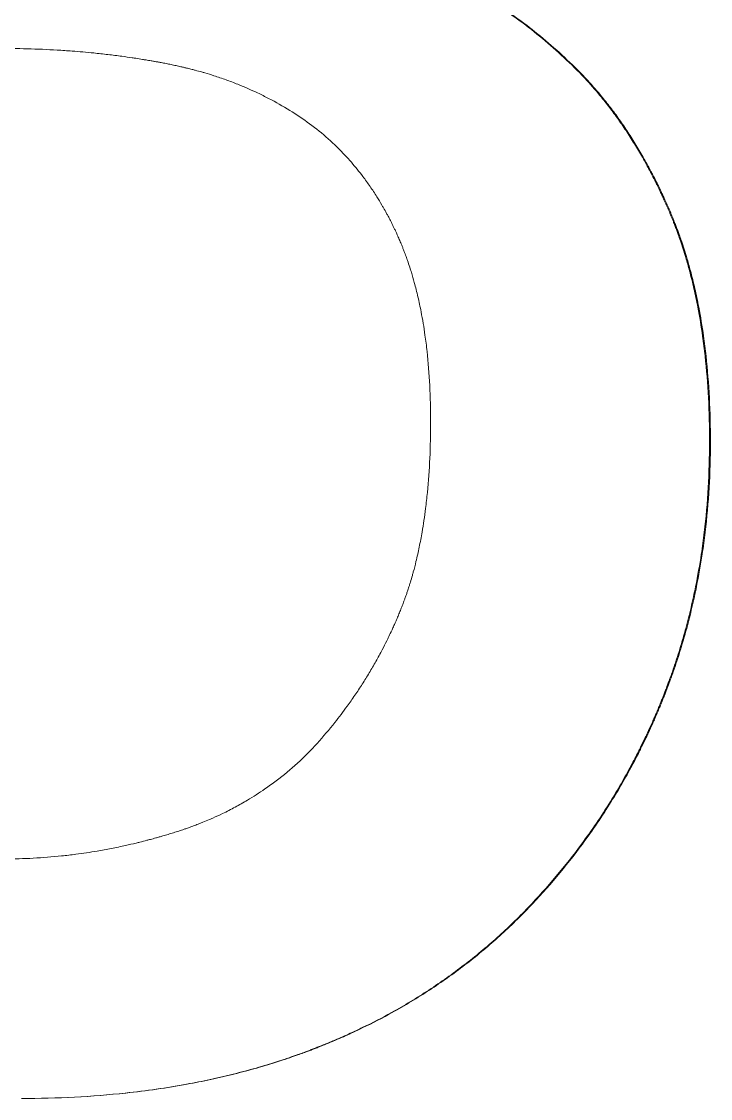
# Model space of a CAD drawing. Header units: millimetres. Extents: x 0 to 8410, y 0 to 5940.
# Drawn here: x 595.931 to 596.764, y 4859.147 to 4860.45 of the extents above; entities that cross this region are included whole.
import ezdxf

# ---------------------------------------------------------------- set-up
doc = ezdxf.new("R2010")
doc.units = ezdxf.units.MM
doc.header["$LTSCALE"] = 10
doc.layers.add('가시적인 것(ISO)', color=3, linetype='Continuous', lineweight=5, true_color=0x00ff00)

msp = doc.modelspace()

# ---------------------------------------------------------------- linework, layer by layer
at = {"layer": '가시적인 것(ISO)'}
msp.add_line((596.5902, 4860.4032), (596.5913, 4860.4032), dxfattribs=at)
for points, knots in [([(596.2556, 4860.5653), (596.2643, 4860.5635), (596.2732, 4860.5615), (596.2821, 4860.5593), (596.2889, 4860.5577), (596.2956, 4860.556), (596.3024, 4860.5541), (596.3047, 4860.5535), (596.307, 4860.5529), (596.3093, 4860.5522), (596.3139, 4860.551), (596.3185, 4860.5497), (596.3231, 4860.5483), (596.3254, 4860.5476), (596.3277, 4860.5469), (596.3301, 4860.5462), (596.3347, 4860.5448), (596.3394, 4860.5433), (596.3441, 4860.5418), (596.3464, 4860.541), (596.3488, 4860.5403), (596.3512, 4860.5395), (596.3559, 4860.5379), (596.3607, 4860.5363), (596.3654, 4860.5347), (596.3678, 4860.5339), (596.3702, 4860.533), (596.3726, 4860.5322), (596.3762, 4860.5309), (596.3798, 4860.5296), (596.3835, 4860.5283), (596.3847, 4860.5278), (596.3859, 4860.5274), (596.3871, 4860.5269), (596.3895, 4860.5261), (596.392, 4860.5251), (596.3944, 4860.5242), (596.3956, 4860.5238), (596.3969, 4860.5233), (596.3981, 4860.5228), (596.3999, 4860.5221), (596.4018, 4860.5214), (596.4036, 4860.5207), (596.4042, 4860.5205), (596.4048, 4860.5202), (596.4055, 4860.52), (596.4067, 4860.5195), (596.4079, 4860.5191), (596.4091, 4860.5186), (596.4098, 4860.5183), (596.4104, 4860.5181), (596.411, 4860.5178), (596.4119, 4860.5175), (596.4129, 4860.5171), (596.4138, 4860.5167), (596.4147, 4860.5164), (596.4156, 4860.516), (596.4166, 4860.5156), (596.4175, 4860.5153), (596.4184, 4860.5149), (596.4194, 4860.5145), (596.4203, 4860.5141), (596.4212, 4860.5138), (596.4222, 4860.5134), (596.4231, 4860.513), (596.424, 4860.5126), (596.425, 4860.5123), (596.4259, 4860.5119), (596.4268, 4860.5115), (596.4278, 4860.5111), (596.4287, 4860.5107), (596.4296, 4860.5103), (596.4305, 4860.5099), (596.4315, 4860.5095), (596.4324, 4860.5091), (596.4333, 4860.5087), (596.4346, 4860.5082), (596.4358, 4860.5077), (596.437, 4860.5071), (596.4377, 4860.5068), (596.4383, 4860.5066), (596.4389, 4860.5063), (596.4401, 4860.5058), (596.4413, 4860.5052), (596.4426, 4860.5046), (596.4432, 4860.5044), (596.4438, 4860.5041), (596.4444, 4860.5038), (596.4462, 4860.5029), (596.4481, 4860.5021), (596.4499, 4860.5012), (596.4511, 4860.5006), (596.4523, 4860.5001), (596.4536, 4860.4995), (596.456, 4860.4983), (596.4584, 4860.4971), (596.4608, 4860.4959), (596.462, 4860.4952), (596.4632, 4860.4946), (596.4644, 4860.494), (596.4681, 4860.4921), (596.4717, 4860.4902), (596.4752, 4860.4883), (596.4776, 4860.4869), (596.48, 4860.4856), (596.4824, 4860.4843), (596.4871, 4860.4816), (596.4918, 4860.4788), (596.4965, 4860.4759), (596.4988, 4860.4745), (596.5012, 4860.473), (596.5035, 4860.4715), (596.5105, 4860.4671), (596.5174, 4860.4625), (596.5242, 4860.4577), (596.5288, 4860.4545), (596.5333, 4860.4512), (596.5378, 4860.4478), (596.5468, 4860.441), (596.5556, 4860.434), (596.5644, 4860.4265), (596.5731, 4860.4191), (596.5817, 4860.4113), (596.5902, 4860.4032)], [0, 0, 0, 0, 0.166667, 0.166667, 0.166667, 0.291667, 0.291667, 0.291667, 0.333333, 0.333333, 0.333333, 0.416667, 0.416667, 0.416667, 0.458333, 0.458333, 0.458333, 0.541667, 0.541667, 0.541667, 0.583333, 0.583333, 0.583333, 0.666667, 0.666667, 0.666667, 0.708333, 0.708333, 0.708333, 0.770833, 0.770833, 0.770833, 0.791667, 0.791667, 0.791667, 0.833333, 0.833333, 0.833333, 0.854167, 0.854167, 0.854167, 0.885417, 0.885417, 0.885417, 0.895833, 0.895833, 0.895833, 0.916667, 0.916667, 0.916667, 0.927083, 0.927083, 0.927083, 0.942708, 0.942708, 0.942708, 0.958333, 0.958333, 0.958333, 0.973958, 0.973958, 0.973958, 0.989583, 0.989583, 0.989583, 1.005208, 1.005208, 1.005208, 1.020833, 1.020833, 1.020833, 1.036458, 1.036458, 1.036458, 1.052083, 1.052083, 1.052083, 1.072917, 1.072917, 1.072917, 1.083333, 1.083333, 1.083333, 1.104167, 1.104167, 1.104167, 1.114583, 1.114583, 1.114583, 1.145833, 1.145833, 1.145833, 1.166667, 1.166667, 1.166667, 1.208333, 1.208333, 1.208333, 1.229167, 1.229167, 1.229167, 1.291667, 1.291667, 1.291667, 1.333333, 1.333333, 1.333333, 1.416667, 1.416667, 1.416667, 1.458333, 1.458333, 1.458333, 1.583333, 1.583333, 1.583333, 1.666667, 1.666667, 1.666667, 1.833333, 1.833333, 1.833333, 2, 2, 2, 2]), ([(596.2564, 4860.5653), (596.2652, 4860.5635), (596.274, 4860.5615), (596.283, 4860.5593), (596.2897, 4860.5577), (596.2965, 4860.556), (596.3033, 4860.5541), (596.3056, 4860.5535), (596.3078, 4860.5529), (596.3101, 4860.5522), (596.3147, 4860.551), (596.3193, 4860.5497), (596.3239, 4860.5483), (596.3263, 4860.5476), (596.3286, 4860.5469), (596.3309, 4860.5462), (596.3356, 4860.5448), (596.3403, 4860.5433), (596.345, 4860.5418), (596.3473, 4860.541), (596.3497, 4860.5403), (596.352, 4860.5395), (596.3568, 4860.5379), (596.3615, 4860.5363), (596.3663, 4860.5347), (596.3687, 4860.5339), (596.3711, 4860.533), (596.3735, 4860.5322), (596.3771, 4860.5309), (596.3807, 4860.5296), (596.3844, 4860.5283), (596.3856, 4860.5278), (596.3868, 4860.5274), (596.388, 4860.5269), (596.3904, 4860.5261), (596.3929, 4860.5251), (596.3953, 4860.5242), (596.3965, 4860.5238), (596.3978, 4860.5233), (596.399, 4860.5228), (596.4008, 4860.5221), (596.4027, 4860.5214), (596.4045, 4860.5207), (596.4051, 4860.5205), (596.4057, 4860.5202), (596.4064, 4860.52), (596.4076, 4860.5195), (596.4088, 4860.5191), (596.4101, 4860.5186), (596.4107, 4860.5183), (596.4113, 4860.5181), (596.4119, 4860.5178), (596.4128, 4860.5175), (596.4138, 4860.5171), (596.4147, 4860.5167), (596.4156, 4860.5164), (596.4165, 4860.516), (596.4175, 4860.5156), (596.4184, 4860.5153), (596.4193, 4860.5149), (596.4203, 4860.5145), (596.4212, 4860.5141), (596.4221, 4860.5138), (596.4231, 4860.5134), (596.424, 4860.513), (596.4249, 4860.5126), (596.4259, 4860.5123), (596.4268, 4860.5119), (596.4277, 4860.5115), (596.4287, 4860.5111), (596.4296, 4860.5107), (596.4305, 4860.5103), (596.4315, 4860.5099), (596.4324, 4860.5095), (596.4333, 4860.5091), (596.4343, 4860.5087), (596.4355, 4860.5082), (596.4367, 4860.5077), (596.438, 4860.5071), (596.4386, 4860.5068), (596.4392, 4860.5066), (596.4398, 4860.5063), (596.441, 4860.5058), (596.4423, 4860.5052), (596.4435, 4860.5046), (596.4441, 4860.5044), (596.4447, 4860.5041), (596.4453, 4860.5038), (596.4472, 4860.5029), (596.449, 4860.5021), (596.4508, 4860.5012), (596.4521, 4860.5006), (596.4533, 4860.5001), (596.4545, 4860.4995), (596.4569, 4860.4983), (596.4594, 4860.4971), (596.4618, 4860.4959), (596.463, 4860.4952), (596.4642, 4860.4946), (596.4654, 4860.494), (596.469, 4860.4921), (596.4726, 4860.4902), (596.4762, 4860.4883), (596.4786, 4860.4869), (596.481, 4860.4856), (596.4833, 4860.4843), (596.4881, 4860.4816), (596.4928, 4860.4788), (596.4975, 4860.4759), (596.4998, 4860.4745), (596.5021, 4860.473), (596.5045, 4860.4715), (596.5114, 4860.4671), (596.5183, 4860.4625), (596.5252, 4860.4577), (596.5297, 4860.4545), (596.5343, 4860.4512), (596.5388, 4860.4478), (596.5478, 4860.441), (596.5566, 4860.434), (596.5654, 4860.4265), (596.5741, 4860.4191), (596.5828, 4860.4113), (596.5913, 4860.4032)], [0, 0, 0, 0, 0.166667, 0.166667, 0.166667, 0.291667, 0.291667, 0.291667, 0.333333, 0.333333, 0.333333, 0.416667, 0.416667, 0.416667, 0.458333, 0.458333, 0.458333, 0.541667, 0.541667, 0.541667, 0.583333, 0.583333, 0.583333, 0.666667, 0.666667, 0.666667, 0.708333, 0.708333, 0.708333, 0.770833, 0.770833, 0.770833, 0.791667, 0.791667, 0.791667, 0.833333, 0.833333, 0.833333, 0.854167, 0.854167, 0.854167, 0.885417, 0.885417, 0.885417, 0.895833, 0.895833, 0.895833, 0.916667, 0.916667, 0.916667, 0.927083, 0.927083, 0.927083, 0.942708, 0.942708, 0.942708, 0.958333, 0.958333, 0.958333, 0.973958, 0.973958, 0.973958, 0.989583, 0.989583, 0.989583, 1.005208, 1.005208, 1.005208, 1.020833, 1.020833, 1.020833, 1.036458, 1.036458, 1.036458, 1.052083, 1.052083, 1.052083, 1.072917, 1.072917, 1.072917, 1.083333, 1.083333, 1.083333, 1.104167, 1.104167, 1.104167, 1.114583, 1.114583, 1.114583, 1.145833, 1.145833, 1.145833, 1.166667, 1.166667, 1.166667, 1.208333, 1.208333, 1.208333, 1.229167, 1.229167, 1.229167, 1.291667, 1.291667, 1.291667, 1.333333, 1.333333, 1.333333, 1.416667, 1.416667, 1.416667, 1.458333, 1.458333, 1.458333, 1.583333, 1.583333, 1.583333, 1.666667, 1.666667, 1.666667, 1.833333, 1.833333, 1.833333, 2, 2, 2, 2]), ([(596.2766, 4860.3283), (596.2687, 4860.3339), (596.2607, 4860.3392), (596.2523, 4860.3443), (596.244, 4860.3493), (596.2355, 4860.3541), (596.2267, 4860.3585), (596.2223, 4860.3608), (596.2178, 4860.3629), (596.2133, 4860.365), (596.2065, 4860.3682), (596.1996, 4860.3711), (596.1926, 4860.3739), (596.1903, 4860.3749), (596.1879, 4860.3758), (596.1855, 4860.3767), (596.1808, 4860.3785), (596.176, 4860.3802), (596.1711, 4860.3818), (596.1687, 4860.3827), (596.1662, 4860.3835), (596.1638, 4860.3843), (596.1601, 4860.3855), (596.1564, 4860.3866), (596.1526, 4860.3877), (596.1514, 4860.3881), (596.1501, 4860.3884), (596.1488, 4860.3888), (596.1463, 4860.3895), (596.1438, 4860.3902), (596.1412, 4860.3909), (596.14, 4860.3912), (596.1387, 4860.3916), (596.1374, 4860.3919), (596.1355, 4860.3924), (596.1335, 4860.3929), (596.1316, 4860.3933), (596.131, 4860.3935), (596.1303, 4860.3937), (596.1297, 4860.3938), (596.1284, 4860.3941), (596.1271, 4860.3944), (596.1258, 4860.3947), (596.1251, 4860.3949), (596.1245, 4860.395), (596.1238, 4860.3952), (596.1228, 4860.3954), (596.1218, 4860.3956), (596.1209, 4860.3959), (596.1199, 4860.3961), (596.1189, 4860.3963), (596.1179, 4860.3965), (596.1169, 4860.3967), (596.1159, 4860.3969), (596.1149, 4860.3971), (596.1139, 4860.3974), (596.1129, 4860.3976), (596.1119, 4860.3978), (596.1109, 4860.398), (596.1099, 4860.3982), (596.1089, 4860.3984), (596.1079, 4860.3986), (596.1069, 4860.3988), (596.1059, 4860.399), (596.1049, 4860.3992), (596.1039, 4860.3994), (596.1029, 4860.3995), (596.1019, 4860.3997), (596.1009, 4860.3999), (596.0999, 4860.4001), (596.0985, 4860.4004), (596.0972, 4860.4006), (596.0958, 4860.4009), (596.0952, 4860.401), (596.0945, 4860.4011), (596.0938, 4860.4012), (596.0925, 4860.4015), (596.0911, 4860.4017), (596.0898, 4860.402), (596.0891, 4860.4021), (596.0884, 4860.4022), (596.0877, 4860.4023), (596.0857, 4860.4027), (596.0836, 4860.403), (596.0816, 4860.4034), (596.0802, 4860.4036), (596.0788, 4860.4038), (596.0775, 4860.404), (596.0747, 4860.4045), (596.072, 4860.4049), (596.0692, 4860.4054), (596.0678, 4860.4056), (596.0664, 4860.4058), (596.065, 4860.406), (596.0609, 4860.4066), (596.0567, 4860.4072), (596.0525, 4860.4078), (596.0497, 4860.4081), (596.0469, 4860.4085), (596.044, 4860.4089), (596.0384, 4860.4096), (596.0327, 4860.4102), (596.0269, 4860.4109), (596.0241, 4860.4112), (596.0212, 4860.4115), (596.0183, 4860.4118), (596.0097, 4860.4126), (596.0009, 4860.4134), (595.9921, 4860.4141), (595.9862, 4860.4145), (595.9802, 4860.4149), (595.9743, 4860.4153), (595.9623, 4860.416), (595.9502, 4860.4165), (595.938, 4860.4169), (595.9257, 4860.4172), (595.9133, 4860.4174), (595.9007, 4860.4174)], [0, 0, 0, 0, 0.166667, 0.166667, 0.166667, 0.333333, 0.333333, 0.333333, 0.416667, 0.416667, 0.416667, 0.541667, 0.541667, 0.541667, 0.583333, 0.583333, 0.583333, 0.666667, 0.666667, 0.666667, 0.708333, 0.708333, 0.708333, 0.770833, 0.770833, 0.770833, 0.791667, 0.791667, 0.791667, 0.833333, 0.833333, 0.833333, 0.854167, 0.854167, 0.854167, 0.885417, 0.885417, 0.885417, 0.895833, 0.895833, 0.895833, 0.916667, 0.916667, 0.916667, 0.927083, 0.927083, 0.927083, 0.942708, 0.942708, 0.942708, 0.958333, 0.958333, 0.958333, 0.973958, 0.973958, 0.973958, 0.989583, 0.989583, 0.989583, 1.005208, 1.005208, 1.005208, 1.020833, 1.020833, 1.020833, 1.036458, 1.036458, 1.036458, 1.052083, 1.052083, 1.052083, 1.072917, 1.072917, 1.072917, 1.083333, 1.083333, 1.083333, 1.104167, 1.104167, 1.104167, 1.114583, 1.114583, 1.114583, 1.145833, 1.145833, 1.145833, 1.166667, 1.166667, 1.166667, 1.208333, 1.208333, 1.208333, 1.229167, 1.229167, 1.229167, 1.291667, 1.291667, 1.291667, 1.333333, 1.333333, 1.333333, 1.416667, 1.416667, 1.416667, 1.458333, 1.458333, 1.458333, 1.583333, 1.583333, 1.583333, 1.666667, 1.666667, 1.666667, 1.833333, 1.833333, 1.833333, 2, 2, 2, 2]), ([(596.5902, 4860.4032), (596.5988, 4860.3954), (596.607, 4860.3871), (596.615, 4860.3784), (596.621, 4860.3719), (596.6268, 4860.3652), (596.6325, 4860.3582), (596.6344, 4860.3559), (596.6363, 4860.3536), (596.6381, 4860.3512), (596.6419, 4860.3465), (596.6455, 4860.3417), (596.6491, 4860.3368), (596.6509, 4860.3343), (596.6527, 4860.3318), (596.6545, 4860.3293), (596.658, 4860.3243), (596.6615, 4860.3192), (596.6649, 4860.3139), (596.6666, 4860.3113), (596.6682, 4860.3087), (596.6699, 4860.306), (596.6732, 4860.3007), (596.6765, 4860.2953), (596.6797, 4860.2898), (596.6813, 4860.287), (596.6829, 4860.2842), (596.6845, 4860.2814), (596.6868, 4860.2772), (596.6891, 4860.273), (596.6914, 4860.2686), (596.6922, 4860.2672), (596.6929, 4860.2657), (596.6937, 4860.2643), (596.6952, 4860.2614), (596.6967, 4860.2585), (596.6982, 4860.2555), (596.6989, 4860.254), (596.6996, 4860.2525), (596.7004, 4860.2511), (596.7015, 4860.2488), (596.7025, 4860.2466), (596.7036, 4860.2443), (596.704, 4860.2436), (596.7043, 4860.2428), (596.7047, 4860.242), (596.7054, 4860.2405), (596.7061, 4860.239), (596.7068, 4860.2375), (596.7071, 4860.2367), (596.7075, 4860.236), (596.7078, 4860.2352), (596.7084, 4860.234), (596.7089, 4860.2329), (596.7094, 4860.2317), (596.7099, 4860.2306), (596.7105, 4860.2294), (596.711, 4860.2283), (596.7115, 4860.2271), (596.712, 4860.2259), (596.7125, 4860.2248), (596.713, 4860.2236), (596.7135, 4860.2224), (596.714, 4860.2212), (596.7145, 4860.2201), (596.715, 4860.2189), (596.7155, 4860.2177), (596.716, 4860.2165), (596.7165, 4860.2153), (596.717, 4860.2141), (596.7175, 4860.2129), (596.718, 4860.2117), (596.7185, 4860.2105), (596.719, 4860.2093), (596.7195, 4860.2081), (596.7199, 4860.2069), (596.7206, 4860.2053), (596.7212, 4860.2037), (596.7218, 4860.2021), (596.7221, 4860.2012), (596.7224, 4860.2004), (596.7228, 4860.1996), (596.7234, 4860.198), (596.724, 4860.1963), (596.7246, 4860.1947), (596.7249, 4860.1939), (596.7252, 4860.193), (596.7255, 4860.1922), (596.7264, 4860.1897), (596.7272, 4860.1872), (596.7281, 4860.1847), (596.7287, 4860.183), (596.7292, 4860.1813), (596.7298, 4860.1796), (596.7309, 4860.1763), (596.732, 4860.1728), (596.7331, 4860.1694), (596.7336, 4860.1677), (596.7341, 4860.1659), (596.7346, 4860.1642), (596.7362, 4860.159), (596.7377, 4860.1537), (596.7391, 4860.1484), (596.74, 4860.1448), (596.741, 4860.1412), (596.7419, 4860.1376), (596.7437, 4860.1304), (596.7453, 4860.123), (596.7469, 4860.1155), (596.7477, 4860.1118), (596.7484, 4860.108), (596.7492, 4860.1042), (596.7513, 4860.0928), (596.7533, 4860.0812), (596.7549, 4860.0693), (596.7561, 4860.0613), (596.7571, 4860.0533), (596.758, 4860.0451), (596.7597, 4860.0287), (596.7611, 4860.0119), (596.762, 4859.9946), (596.7629, 4859.9773), (596.7633, 4859.9596), (596.7633, 4859.9413)], [0, 0, 0, 0, 0.166667, 0.166667, 0.166667, 0.291667, 0.291667, 0.291667, 0.333333, 0.333333, 0.333333, 0.416667, 0.416667, 0.416667, 0.458333, 0.458333, 0.458333, 0.541667, 0.541667, 0.541667, 0.583333, 0.583333, 0.583333, 0.666667, 0.666667, 0.666667, 0.708333, 0.708333, 0.708333, 0.770833, 0.770833, 0.770833, 0.791667, 0.791667, 0.791667, 0.833333, 0.833333, 0.833333, 0.854167, 0.854167, 0.854167, 0.885417, 0.885417, 0.885417, 0.895833, 0.895833, 0.895833, 0.916667, 0.916667, 0.916667, 0.927083, 0.927083, 0.927083, 0.942708, 0.942708, 0.942708, 0.958333, 0.958333, 0.958333, 0.973958, 0.973958, 0.973958, 0.989583, 0.989583, 0.989583, 1.005208, 1.005208, 1.005208, 1.020833, 1.020833, 1.020833, 1.036458, 1.036458, 1.036458, 1.052083, 1.052083, 1.052083, 1.072917, 1.072917, 1.072917, 1.083333, 1.083333, 1.083333, 1.104167, 1.104167, 1.104167, 1.114583, 1.114583, 1.114583, 1.145833, 1.145833, 1.145833, 1.166667, 1.166667, 1.166667, 1.208333, 1.208333, 1.208333, 1.229167, 1.229167, 1.229167, 1.291667, 1.291667, 1.291667, 1.333333, 1.333333, 1.333333, 1.416667, 1.416667, 1.416667, 1.458333, 1.458333, 1.458333, 1.583333, 1.583333, 1.583333, 1.666667, 1.666667, 1.666667, 1.833333, 1.833333, 1.833333, 2, 2, 2, 2]), ([(596.5913, 4860.4032), (596.5998, 4860.3954), (596.608, 4860.3871), (596.616, 4860.3784), (596.622, 4860.3719), (596.6279, 4860.3652), (596.6335, 4860.3582), (596.6354, 4860.3559), (596.6373, 4860.3536), (596.6392, 4860.3512), (596.6429, 4860.3465), (596.6466, 4860.3417), (596.6502, 4860.3368), (596.652, 4860.3343), (596.6538, 4860.3318), (596.6555, 4860.3293), (596.6591, 4860.3243), (596.6625, 4860.3192), (596.6659, 4860.3139), (596.6676, 4860.3113), (596.6693, 4860.3087), (596.671, 4860.306), (596.6743, 4860.3007), (596.6776, 4860.2953), (596.6808, 4860.2898), (596.6824, 4860.287), (596.684, 4860.2842), (596.6856, 4860.2814), (596.6879, 4860.2772), (596.6902, 4860.273), (596.6925, 4860.2686), (596.6933, 4860.2672), (596.6941, 4860.2657), (596.6948, 4860.2643), (596.6963, 4860.2614), (596.6978, 4860.2585), (596.6993, 4860.2555), (596.7, 4860.254), (596.7007, 4860.2525), (596.7015, 4860.2511), (596.7026, 4860.2488), (596.7036, 4860.2466), (596.7047, 4860.2443), (596.7051, 4860.2436), (596.7054, 4860.2428), (596.7058, 4860.242), (596.7065, 4860.2405), (596.7072, 4860.239), (596.7079, 4860.2375), (596.7083, 4860.2367), (596.7086, 4860.236), (596.709, 4860.2352), (596.7095, 4860.234), (596.71, 4860.2329), (596.7105, 4860.2317), (596.7111, 4860.2306), (596.7116, 4860.2294), (596.7121, 4860.2283), (596.7126, 4860.2271), (596.7131, 4860.2259), (596.7136, 4860.2248), (596.7141, 4860.2236), (596.7146, 4860.2224), (596.7152, 4860.2212), (596.7157, 4860.2201), (596.7162, 4860.2189), (596.7167, 4860.2177), (596.7172, 4860.2165), (596.7177, 4860.2153), (596.7182, 4860.2141), (596.7186, 4860.2129), (596.7191, 4860.2117), (596.7196, 4860.2105), (596.7201, 4860.2093), (596.7206, 4860.2081), (596.7211, 4860.2069), (596.7217, 4860.2053), (596.7223, 4860.2037), (596.7229, 4860.2021), (596.7233, 4860.2012), (596.7236, 4860.2004), (596.7239, 4860.1996), (596.7245, 4860.198), (596.7251, 4860.1963), (596.7257, 4860.1947), (596.726, 4860.1939), (596.7263, 4860.193), (596.7266, 4860.1922), (596.7275, 4860.1897), (596.7284, 4860.1872), (596.7292, 4860.1847), (596.7298, 4860.183), (596.7304, 4860.1813), (596.7309, 4860.1796), (596.732, 4860.1763), (596.7331, 4860.1728), (596.7342, 4860.1694), (596.7347, 4860.1677), (596.7352, 4860.1659), (596.7358, 4860.1642), (596.7373, 4860.159), (596.7388, 4860.1537), (596.7402, 4860.1484), (596.7412, 4860.1448), (596.7421, 4860.1412), (596.743, 4860.1376), (596.7448, 4860.1304), (596.7465, 4860.123), (596.748, 4860.1155), (596.7488, 4860.1118), (596.7496, 4860.108), (596.7503, 4860.1042), (596.7525, 4860.0928), (596.7544, 4860.0812), (596.7561, 4860.0693), (596.7572, 4860.0613), (596.7582, 4860.0533), (596.7591, 4860.0451), (596.7609, 4860.0287), (596.7622, 4860.0119), (596.7631, 4859.9946), (596.764, 4859.9773), (596.7645, 4859.9596), (596.7645, 4859.9413)], [0, 0, 0, 0, 0.166667, 0.166667, 0.166667, 0.291667, 0.291667, 0.291667, 0.333333, 0.333333, 0.333333, 0.416667, 0.416667, 0.416667, 0.458333, 0.458333, 0.458333, 0.541667, 0.541667, 0.541667, 0.583333, 0.583333, 0.583333, 0.666667, 0.666667, 0.666667, 0.708333, 0.708333, 0.708333, 0.770833, 0.770833, 0.770833, 0.791667, 0.791667, 0.791667, 0.833333, 0.833333, 0.833333, 0.854167, 0.854167, 0.854167, 0.885417, 0.885417, 0.885417, 0.895833, 0.895833, 0.895833, 0.916667, 0.916667, 0.916667, 0.927083, 0.927083, 0.927083, 0.942708, 0.942708, 0.942708, 0.958333, 0.958333, 0.958333, 0.973958, 0.973958, 0.973958, 0.989583, 0.989583, 0.989583, 1.005208, 1.005208, 1.005208, 1.020833, 1.020833, 1.020833, 1.036458, 1.036458, 1.036458, 1.052083, 1.052083, 1.052083, 1.072917, 1.072917, 1.072917, 1.083333, 1.083333, 1.083333, 1.104167, 1.104167, 1.104167, 1.114583, 1.114583, 1.114583, 1.145833, 1.145833, 1.145833, 1.166667, 1.166667, 1.166667, 1.208333, 1.208333, 1.208333, 1.229167, 1.229167, 1.229167, 1.291667, 1.291667, 1.291667, 1.333333, 1.333333, 1.333333, 1.416667, 1.416667, 1.416667, 1.458333, 1.458333, 1.458333, 1.583333, 1.583333, 1.583333, 1.666667, 1.666667, 1.666667, 1.833333, 1.833333, 1.833333, 2, 2, 2, 2]), ([(596.4259, 4859.9656), (596.4259, 4859.9807), (596.4256, 4859.9954), (596.4249, 4860.0096), (596.4241, 4860.0238), (596.423, 4860.0375), (596.4216, 4860.0508), (596.4209, 4860.0575), (596.42, 4860.064), (596.4191, 4860.0705), (596.4178, 4860.0801), (596.4162, 4860.0895), (596.4144, 4860.0987), (596.4138, 4860.1018), (596.4132, 4860.1048), (596.4126, 4860.1078), (596.4113, 4860.1138), (596.4099, 4860.1197), (596.4085, 4860.1255), (596.4077, 4860.1283), (596.407, 4860.1312), (596.4062, 4860.134), (596.405, 4860.1383), (596.4038, 4860.1425), (596.4026, 4860.1466), (596.4022, 4860.148), (596.4017, 4860.1493), (596.4013, 4860.1507), (596.4004, 4860.1534), (596.3995, 4860.1561), (596.3986, 4860.1588), (596.3982, 4860.1601), (596.3977, 4860.1615), (596.3972, 4860.1628), (596.3965, 4860.1648), (596.3958, 4860.1667), (596.3951, 4860.1687), (596.3949, 4860.1693), (596.3946, 4860.17), (596.3944, 4860.1706), (596.3939, 4860.1719), (596.3934, 4860.1732), (596.3929, 4860.1745), (596.3926, 4860.1751), (596.3924, 4860.1758), (596.3921, 4860.1764), (596.3916, 4860.1777), (596.3911, 4860.1789), (596.3906, 4860.1802), (596.3903, 4860.1808), (596.3901, 4860.1814), (596.3898, 4860.1821), (596.3894, 4860.183), (596.389, 4860.1839), (596.3886, 4860.1849), (596.3882, 4860.1858), (596.3878, 4860.1867), (596.3874, 4860.1877), (596.387, 4860.1886), (596.3866, 4860.1895), (596.3862, 4860.1904), (596.3858, 4860.1913), (596.3854, 4860.1922), (596.385, 4860.1932), (596.3844, 4860.1944), (596.3838, 4860.1956), (596.3833, 4860.1968), (596.383, 4860.1974), (596.3827, 4860.198), (596.3824, 4860.1986), (596.3819, 4860.1998), (596.3813, 4860.201), (596.3807, 4860.2021), (596.3804, 4860.2027), (596.3801, 4860.2033), (596.3798, 4860.2039), (596.3792, 4860.2051), (596.3787, 4860.2063), (596.3781, 4860.2074), (596.3778, 4860.208), (596.3775, 4860.2086), (596.3772, 4860.2092), (596.3763, 4860.2109), (596.3754, 4860.2127), (596.3745, 4860.2144), (596.3739, 4860.2156), (596.3732, 4860.2167), (596.3726, 4860.2178), (596.3714, 4860.2201), (596.3701, 4860.2224), (596.3689, 4860.2246), (596.3682, 4860.2257), (596.3676, 4860.2268), (596.3669, 4860.2279), (596.365, 4860.2312), (596.363, 4860.2345), (596.361, 4860.2377), (596.3596, 4860.2399), (596.3583, 4860.242), (596.3569, 4860.2441), (596.3541, 4860.2483), (596.3513, 4860.2524), (596.3484, 4860.2564), (596.3469, 4860.2584), (596.3455, 4860.2604), (596.344, 4860.2624), (596.3395, 4860.2683), (596.3348, 4860.274), (596.33, 4860.2796), (596.3268, 4860.2832), (596.3236, 4860.2868), (596.3202, 4860.2903), (596.3135, 4860.2974), (596.3066, 4860.304), (596.2993, 4860.3103), (596.292, 4860.3167), (596.2844, 4860.3226), (596.2766, 4860.3283)], [0, 0, 0, 0, 0.166667, 0.166667, 0.166667, 0.333333, 0.333333, 0.333333, 0.416667, 0.416667, 0.416667, 0.541667, 0.541667, 0.541667, 0.583333, 0.583333, 0.583333, 0.666667, 0.666667, 0.666667, 0.708333, 0.708333, 0.708333, 0.770833, 0.770833, 0.770833, 0.791667, 0.791667, 0.791667, 0.833333, 0.833333, 0.833333, 0.854167, 0.854167, 0.854167, 0.885417, 0.885417, 0.885417, 0.895833, 0.895833, 0.895833, 0.916667, 0.916667, 0.916667, 0.927083, 0.927083, 0.927083, 0.947917, 0.947917, 0.947917, 0.958333, 0.958333, 0.958333, 0.973958, 0.973958, 0.973958, 0.989583, 0.989583, 0.989583, 1.005208, 1.005208, 1.005208, 1.020833, 1.020833, 1.020833, 1.041667, 1.041667, 1.041667, 1.052083, 1.052083, 1.052083, 1.072917, 1.072917, 1.072917, 1.083333, 1.083333, 1.083333, 1.104167, 1.104167, 1.104167, 1.114583, 1.114583, 1.114583, 1.145833, 1.145833, 1.145833, 1.166667, 1.166667, 1.166667, 1.208333, 1.208333, 1.208333, 1.229167, 1.229167, 1.229167, 1.291667, 1.291667, 1.291667, 1.333333, 1.333333, 1.333333, 1.416667, 1.416667, 1.416667, 1.458333, 1.458333, 1.458333, 1.583333, 1.583333, 1.583333, 1.666667, 1.666667, 1.666667, 1.833333, 1.833333, 1.833333, 2, 2, 2, 2]), ([(596.2887, 4859.5767), (596.2961, 4859.585), (596.3032, 4859.5934), (596.31, 4859.602), (596.3152, 4859.6085), (596.3201, 4859.615), (596.3249, 4859.6216), (596.3265, 4859.6238), (596.3281, 4859.626), (596.3296, 4859.6282), (596.3328, 4859.6326), (596.3358, 4859.6371), (596.3388, 4859.6416), (596.3403, 4859.6438), (596.3418, 4859.6461), (596.3432, 4859.6483), (596.3461, 4859.6529), (596.3489, 4859.6574), (596.3517, 4859.662), (596.3531, 4859.6643), (596.3544, 4859.6666), (596.3558, 4859.6689), (596.3585, 4859.6736), (596.3611, 4859.6782), (596.3636, 4859.6829), (596.3649, 4859.6852), (596.3661, 4859.6876), (596.3674, 4859.69), (596.3692, 4859.6935), (596.371, 4859.6971), (596.3728, 4859.7006), (596.3734, 4859.7018), (596.374, 4859.703), (596.3746, 4859.7042), (596.3757, 4859.7066), (596.3769, 4859.709), (596.378, 4859.7114), (596.3786, 4859.7126), (596.3791, 4859.7138), (596.3797, 4859.7151), (596.3805, 4859.7169), (596.3813, 4859.7187), (596.3821, 4859.7205), (596.3824, 4859.7211), (596.3827, 4859.7217), (596.3829, 4859.7223), (596.3835, 4859.7236), (596.384, 4859.7248), (596.3845, 4859.726), (596.3848, 4859.7266), (596.3851, 4859.7272), (596.3853, 4859.7278), (596.3857, 4859.7287), (596.3861, 4859.7297), (596.3865, 4859.7306), (596.3869, 4859.7315), (596.3873, 4859.7324), (596.3876, 4859.7333), (596.388, 4859.7343), (596.3884, 4859.7352), (596.3888, 4859.7361), (596.3892, 4859.737), (596.3895, 4859.738), (596.3899, 4859.7389), (596.3903, 4859.7398), (596.3906, 4859.7408), (596.391, 4859.7417), (596.3914, 4859.7426), (596.3917, 4859.7435), (596.3921, 4859.7445), (596.3925, 4859.7454), (596.3928, 4859.7464), (596.3932, 4859.7473), (596.3935, 4859.7483), (596.3939, 4859.7492), (596.3942, 4859.7502), (596.3947, 4859.7514), (596.3951, 4859.7527), (596.3956, 4859.754), (596.3958, 4859.7546), (596.3961, 4859.7553), (596.3963, 4859.7559), (596.3967, 4859.7572), (596.3972, 4859.7585), (596.3976, 4859.7598), (596.3978, 4859.7605), (596.3981, 4859.7611), (596.3983, 4859.7618), (596.3989, 4859.7638), (596.3996, 4859.7657), (596.4002, 4859.7677), (596.4006, 4859.7691), (596.401, 4859.7704), (596.4014, 4859.7718), (596.4022, 4859.7745), (596.403, 4859.7772), (596.4038, 4859.7799), (596.4042, 4859.7813), (596.4046, 4859.7827), (596.405, 4859.7841), (596.4061, 4859.7882), (596.4072, 4859.7924), (596.4082, 4859.7967), (596.4089, 4859.7996), (596.4096, 4859.8024), (596.4103, 4859.8054), (596.4116, 4859.8112), (596.4128, 4859.8171), (596.4139, 4859.8231), (596.4145, 4859.8261), (596.4151, 4859.8292), (596.4156, 4859.8323), (596.4172, 4859.8415), (596.4186, 4859.8509), (596.4198, 4859.8606), (596.4206, 4859.8671), (596.4214, 4859.8736), (596.422, 4859.8803), (596.4233, 4859.8937), (596.4243, 4859.9075), (596.425, 4859.9217), (596.4256, 4859.9359), (596.4259, 4859.9505), (596.4259, 4859.9656)], [0, 0, 0, 0, 0.166667, 0.166667, 0.166667, 0.291667, 0.291667, 0.291667, 0.333333, 0.333333, 0.333333, 0.416667, 0.416667, 0.416667, 0.458333, 0.458333, 0.458333, 0.541667, 0.541667, 0.541667, 0.583333, 0.583333, 0.583333, 0.666667, 0.666667, 0.666667, 0.708333, 0.708333, 0.708333, 0.770833, 0.770833, 0.770833, 0.791667, 0.791667, 0.791667, 0.833333, 0.833333, 0.833333, 0.854167, 0.854167, 0.854167, 0.885417, 0.885417, 0.885417, 0.895833, 0.895833, 0.895833, 0.916667, 0.916667, 0.916667, 0.927083, 0.927083, 0.927083, 0.942708, 0.942708, 0.942708, 0.958333, 0.958333, 0.958333, 0.973958, 0.973958, 0.973958, 0.989583, 0.989583, 0.989583, 1.005208, 1.005208, 1.005208, 1.020833, 1.020833, 1.020833, 1.036458, 1.036458, 1.036458, 1.052083, 1.052083, 1.052083, 1.072917, 1.072917, 1.072917, 1.083333, 1.083333, 1.083333, 1.104167, 1.104167, 1.104167, 1.114583, 1.114583, 1.114583, 1.145833, 1.145833, 1.145833, 1.166667, 1.166667, 1.166667, 1.208333, 1.208333, 1.208333, 1.229167, 1.229167, 1.229167, 1.291667, 1.291667, 1.291667, 1.333333, 1.333333, 1.333333, 1.416667, 1.416667, 1.416667, 1.458333, 1.458333, 1.458333, 1.583333, 1.583333, 1.583333, 1.666667, 1.666667, 1.666667, 1.833333, 1.833333, 1.833333, 2, 2, 2, 2]), ([(596.7633, 4859.9413), (596.7633, 4859.9226), (596.7628, 4859.9042), (596.7617, 4859.886), (596.7607, 4859.8678), (596.7591, 4859.8498), (596.7569, 4859.832), (596.7559, 4859.8232), (596.7547, 4859.8143), (596.7534, 4859.8056), (596.7514, 4859.7925), (596.7491, 4859.7795), (596.7465, 4859.7666), (596.7456, 4859.7623), (596.7447, 4859.758), (596.7438, 4859.7538), (596.742, 4859.7452), (596.74, 4859.7368), (596.7378, 4859.7284), (596.7368, 4859.7242), (596.7357, 4859.72), (596.7346, 4859.7158), (596.7329, 4859.7096), (596.7311, 4859.7033), (596.7293, 4859.6971), (596.7286, 4859.6951), (596.728, 4859.693), (596.7274, 4859.6909), (596.7261, 4859.6868), (596.7248, 4859.6827), (596.7235, 4859.6787), (596.7228, 4859.6766), (596.7222, 4859.6746), (596.7215, 4859.6725), (596.7201, 4859.6685), (596.7187, 4859.6644), (596.7173, 4859.6604), (596.7166, 4859.6583), (596.7159, 4859.6563), (596.7151, 4859.6543), (596.7141, 4859.6513), (596.7129, 4859.6483), (596.7118, 4859.6453), (596.7114, 4859.6443), (596.711, 4859.6433), (596.7107, 4859.6423), (596.7101, 4859.6408), (596.7095, 4859.6393), (596.7089, 4859.6378), (596.7084, 4859.6363), (596.7078, 4859.6348), (596.7072, 4859.6333), (596.7066, 4859.6318), (596.706, 4859.6303), (596.7054, 4859.6289), (596.7048, 4859.6274), (596.7042, 4859.6259), (596.7036, 4859.6244), (596.7028, 4859.6224), (596.702, 4859.6205), (596.7011, 4859.6185), (596.7007, 4859.6175), (596.7003, 4859.6165), (596.6999, 4859.6156), (596.6986, 4859.6126), (596.6974, 4859.6097), (596.6961, 4859.6068), (596.6953, 4859.6048), (596.6944, 4859.6029), (596.6935, 4859.6009), (596.6918, 4859.5971), (596.69, 4859.5932), (596.6883, 4859.5894), (596.6874, 4859.5875), (596.6865, 4859.5856), (596.6856, 4859.5837), (596.6837, 4859.5798), (596.6819, 4859.5761), (596.68, 4859.5723), (596.6791, 4859.5704), (596.6782, 4859.5685), (596.6772, 4859.5666), (596.6744, 4859.561), (596.6715, 4859.5554), (596.6685, 4859.5499), (596.6665, 4859.5462), (596.6645, 4859.5425), (596.6625, 4859.5388), (596.6584, 4859.5315), (596.6543, 4859.5243), (596.65, 4859.5171), (596.6478, 4859.5135), (596.6457, 4859.51), (596.6435, 4859.5064), (596.6325, 4859.4887), (596.6208, 4859.4715), (596.6085, 4859.4548), (596.5887, 4859.428), (596.5672, 4859.4024), (596.5439, 4859.3781)], [0, 0, 0, 0, 0.166667, 0.166667, 0.166667, 0.333333, 0.333333, 0.333333, 0.416667, 0.416667, 0.416667, 0.541667, 0.541667, 0.541667, 0.583333, 0.583333, 0.583333, 0.666667, 0.666667, 0.666667, 0.708333, 0.708333, 0.708333, 0.770833, 0.770833, 0.770833, 0.791667, 0.791667, 0.791667, 0.833333, 0.833333, 0.833333, 0.854167, 0.854167, 0.854167, 0.895833, 0.895833, 0.895833, 0.916667, 0.916667, 0.916667, 0.947917, 0.947917, 0.947917, 0.958333, 0.958333, 0.958333, 0.973958, 0.973958, 0.973958, 0.989583, 0.989583, 0.989583, 1.005208, 1.005208, 1.005208, 1.020833, 1.020833, 1.020833, 1.041667, 1.041667, 1.041667, 1.052083, 1.052083, 1.052083, 1.083333, 1.083333, 1.083333, 1.104167, 1.104167, 1.104167, 1.145833, 1.145833, 1.145833, 1.166667, 1.166667, 1.166667, 1.208333, 1.208333, 1.208333, 1.229167, 1.229167, 1.229167, 1.291667, 1.291667, 1.291667, 1.333333, 1.333333, 1.333333, 1.416667, 1.416667, 1.416667, 1.458333, 1.458333, 1.458333, 1.666667, 1.666667, 1.666667, 2, 2, 2, 2]), ([(596.7645, 4859.9413), (596.7645, 4859.9226), (596.7639, 4859.9042), (596.7629, 4859.886), (596.7618, 4859.8678), (596.7602, 4859.8498), (596.7581, 4859.832), (596.757, 4859.8232), (596.7558, 4859.8143), (596.7545, 4859.8056), (596.7525, 4859.7925), (596.7502, 4859.7795), (596.7476, 4859.7666), (596.7468, 4859.7623), (596.7459, 4859.758), (596.745, 4859.7538), (596.7431, 4859.7452), (596.7411, 4859.7368), (596.739, 4859.7284), (596.7379, 4859.7242), (596.7368, 4859.72), (596.7357, 4859.7158), (596.734, 4859.7096), (596.7322, 4859.7033), (596.7304, 4859.6971), (596.7298, 4859.6951), (596.7291, 4859.693), (596.7285, 4859.6909), (596.7273, 4859.6868), (596.726, 4859.6827), (596.7246, 4859.6787), (596.724, 4859.6766), (596.7233, 4859.6746), (596.7226, 4859.6725), (596.7213, 4859.6685), (596.7199, 4859.6644), (596.7184, 4859.6604), (596.7177, 4859.6583), (596.717, 4859.6563), (596.7163, 4859.6543), (596.7152, 4859.6513), (596.7141, 4859.6483), (596.7129, 4859.6453), (596.7125, 4859.6443), (596.7122, 4859.6433), (596.7118, 4859.6423), (596.7112, 4859.6408), (596.7106, 4859.6393), (596.7101, 4859.6378), (596.7095, 4859.6363), (596.7089, 4859.6348), (596.7083, 4859.6333), (596.7077, 4859.6318), (596.7071, 4859.6303), (596.7065, 4859.6289), (596.7059, 4859.6274), (596.7053, 4859.6259), (596.7047, 4859.6244), (596.7039, 4859.6224), (596.7031, 4859.6205), (596.7022, 4859.6185), (596.7018, 4859.6175), (596.7014, 4859.6165), (596.701, 4859.6156), (596.6997, 4859.6126), (596.6985, 4859.6097), (596.6972, 4859.6068), (596.6964, 4859.6048), (596.6955, 4859.6029), (596.6946, 4859.6009), (596.6929, 4859.5971), (596.6911, 4859.5932), (596.6894, 4859.5894), (596.6885, 4859.5875), (596.6876, 4859.5856), (596.6867, 4859.5837), (596.6848, 4859.5798), (596.683, 4859.5761), (596.6811, 4859.5723), (596.6802, 4859.5704), (596.6793, 4859.5685), (596.6783, 4859.5666), (596.6755, 4859.561), (596.6726, 4859.5554), (596.6696, 4859.5499), (596.6676, 4859.5462), (596.6656, 4859.5425), (596.6636, 4859.5388), (596.6595, 4859.5315), (596.6553, 4859.5243), (596.6511, 4859.5171), (596.6489, 4859.5135), (596.6467, 4859.51), (596.6445, 4859.5064), (596.6336, 4859.4887), (596.6219, 4859.4715), (596.6095, 4859.4548), (596.5898, 4859.428), (596.5682, 4859.4024), (596.5449, 4859.3781)], [0, 0, 0, 0, 0.166667, 0.166667, 0.166667, 0.333333, 0.333333, 0.333333, 0.416667, 0.416667, 0.416667, 0.541667, 0.541667, 0.541667, 0.583333, 0.583333, 0.583333, 0.666667, 0.666667, 0.666667, 0.708333, 0.708333, 0.708333, 0.770833, 0.770833, 0.770833, 0.791667, 0.791667, 0.791667, 0.833333, 0.833333, 0.833333, 0.854167, 0.854167, 0.854167, 0.895833, 0.895833, 0.895833, 0.916667, 0.916667, 0.916667, 0.947917, 0.947917, 0.947917, 0.958333, 0.958333, 0.958333, 0.973958, 0.973958, 0.973958, 0.989583, 0.989583, 0.989583, 1.005208, 1.005208, 1.005208, 1.020833, 1.020833, 1.020833, 1.041667, 1.041667, 1.041667, 1.052083, 1.052083, 1.052083, 1.083333, 1.083333, 1.083333, 1.104167, 1.104167, 1.104167, 1.145833, 1.145833, 1.145833, 1.166667, 1.166667, 1.166667, 1.208333, 1.208333, 1.208333, 1.229167, 1.229167, 1.229167, 1.291667, 1.291667, 1.291667, 1.333333, 1.333333, 1.333333, 1.416667, 1.416667, 1.416667, 1.458333, 1.458333, 1.458333, 1.666667, 1.666667, 1.666667, 2, 2, 2, 2]), ([(595.9108, 4859.4369), (595.9222, 4859.4369), (595.9337, 4859.4372), (595.9452, 4859.4378), (595.9566, 4859.4384), (595.9681, 4859.4393), (595.9795, 4859.4405), (595.9853, 4859.4411), (595.991, 4859.4417), (595.9967, 4859.4425), (596.0053, 4859.4436), (596.0139, 4859.4449), (596.0225, 4859.4464), (596.0254, 4859.4469), (596.0282, 4859.4474), (596.0311, 4859.4479), (596.0368, 4859.4489), (596.0426, 4859.4501), (596.0483, 4859.4513), (596.0512, 4859.4519), (596.054, 4859.4525), (596.0569, 4859.4531), (596.0612, 4859.4541), (596.0655, 4859.4551), (596.0698, 4859.4561), (596.0712, 4859.4565), (596.0726, 4859.4568), (596.0741, 4859.4572), (596.0769, 4859.4579), (596.0798, 4859.4586), (596.0827, 4859.4594), (596.0841, 4859.4597), (596.0855, 4859.4601), (596.0869, 4859.4605), (596.0891, 4859.4611), (596.0912, 4859.4617), (596.0934, 4859.4623), (596.0941, 4859.4625), (596.0948, 4859.4627), (596.0955, 4859.4629), (596.097, 4859.4633), (596.0984, 4859.4637), (596.0998, 4859.4641), (596.1006, 4859.4643), (596.1013, 4859.4645), (596.102, 4859.4647), (596.1031, 4859.465), (596.1041, 4859.4654), (596.1052, 4859.4657), (596.1063, 4859.466), (596.1074, 4859.4663), (596.1084, 4859.4666), (596.1095, 4859.467), (596.1106, 4859.4673), (596.1116, 4859.4676), (596.1127, 4859.4679), (596.1138, 4859.4683), (596.1149, 4859.4686), (596.1159, 4859.4689), (596.117, 4859.4693), (596.1181, 4859.4696), (596.1192, 4859.47), (596.1202, 4859.4703), (596.1213, 4859.4706), (596.1224, 4859.471), (596.1234, 4859.4713), (596.1245, 4859.4717), (596.1255, 4859.4721), (596.1266, 4859.4724), (596.1277, 4859.4728), (596.1291, 4859.4732), (596.1305, 4859.4737), (596.1319, 4859.4742), (596.1326, 4859.4745), (596.1333, 4859.4747), (596.134, 4859.475), (596.1353, 4859.4755), (596.1367, 4859.476), (596.1381, 4859.4765), (596.1388, 4859.4767), (596.1395, 4859.477), (596.1402, 4859.4773), (596.1422, 4859.478), (596.1443, 4859.4788), (596.1463, 4859.4796), (596.1477, 4859.4802), (596.1491, 4859.4807), (596.1504, 4859.4813), (596.1531, 4859.4824), (596.1558, 4859.4835), (596.1585, 4859.4846), (596.1598, 4859.4852), (596.1611, 4859.4858), (596.1624, 4859.4864), (596.1664, 4859.4881), (596.1703, 4859.4899), (596.1742, 4859.4918), (596.1768, 4859.493), (596.1794, 4859.4943), (596.1819, 4859.4956), (596.187, 4859.4982), (596.192, 4859.5009), (596.1969, 4859.5037), (596.1994, 4859.5051), (596.2018, 4859.5065), (596.2043, 4859.5079), (596.2115, 4859.5123), (596.2186, 4859.5168), (596.2255, 4859.5216), (596.2301, 4859.5248), (596.2347, 4859.528), (596.2391, 4859.5314), (596.248, 4859.5382), (596.2566, 4859.5453), (596.2649, 4859.5528), (596.2731, 4859.5604), (596.2811, 4859.5683), (596.2887, 4859.5767)], [0, 0, 0, 0, 0.166667, 0.166667, 0.166667, 0.333333, 0.333333, 0.333333, 0.416667, 0.416667, 0.416667, 0.541667, 0.541667, 0.541667, 0.583333, 0.583333, 0.583333, 0.666667, 0.666667, 0.666667, 0.708333, 0.708333, 0.708333, 0.770833, 0.770833, 0.770833, 0.791667, 0.791667, 0.791667, 0.833333, 0.833333, 0.833333, 0.854167, 0.854167, 0.854167, 0.885417, 0.885417, 0.885417, 0.895833, 0.895833, 0.895833, 0.916667, 0.916667, 0.916667, 0.927083, 0.927083, 0.927083, 0.942708, 0.942708, 0.942708, 0.958333, 0.958333, 0.958333, 0.973958, 0.973958, 0.973958, 0.989583, 0.989583, 0.989583, 1.005208, 1.005208, 1.005208, 1.020833, 1.020833, 1.020833, 1.036458, 1.036458, 1.036458, 1.052083, 1.052083, 1.052083, 1.072917, 1.072917, 1.072917, 1.083333, 1.083333, 1.083333, 1.104167, 1.104167, 1.104167, 1.114583, 1.114583, 1.114583, 1.145833, 1.145833, 1.145833, 1.166667, 1.166667, 1.166667, 1.208333, 1.208333, 1.208333, 1.229167, 1.229167, 1.229167, 1.291667, 1.291667, 1.291667, 1.333333, 1.333333, 1.333333, 1.416667, 1.416667, 1.416667, 1.458333, 1.458333, 1.458333, 1.583333, 1.583333, 1.583333, 1.666667, 1.666667, 1.666667, 1.833333, 1.833333, 1.833333, 2, 2, 2, 2]), ([(596.5439, 4859.3781), (596.5318, 4859.3655), (596.5193, 4859.3534), (596.5064, 4859.3418), (596.4935, 4859.3302), (596.4801, 4859.3191), (596.4664, 4859.3086), (596.4595, 4859.3033), (596.4525, 4859.2981), (596.4454, 4859.2931), (596.4312, 4859.283), (596.4166, 4859.2734), (596.4015, 4859.2644), (596.394, 4859.2598), (596.3864, 4859.2554), (596.3787, 4859.2512), (596.3671, 4859.2447), (596.3552, 4859.2386), (596.3432, 4859.2328), (596.3391, 4859.2308), (596.3351, 4859.2289), (596.331, 4859.227), (596.3249, 4859.2242), (596.3187, 4859.2214), (596.3125, 4859.2187), (596.3104, 4859.2178), (596.3083, 4859.217), (596.3062, 4859.2161), (596.3031, 4859.2148), (596.2999, 4859.2135), (596.2968, 4859.2122), (596.2957, 4859.2117), (596.2947, 4859.2113), (596.2936, 4859.2109), (596.292, 4859.2103), (596.2904, 4859.2096), (596.2888, 4859.209), (596.2872, 4859.2084), (596.2856, 4859.2078), (596.284, 4859.2071), (596.2824, 4859.2065), (596.2808, 4859.2059), (596.2792, 4859.2053), (596.2776, 4859.2047), (596.276, 4859.2041), (596.2744, 4859.2035), (596.2722, 4859.2027), (596.2701, 4859.2019), (596.2679, 4859.2011), (596.2668, 4859.2007), (596.2657, 4859.2003), (596.2646, 4859.1999), (596.2614, 4859.1988), (596.2581, 4859.1976), (596.2548, 4859.1965), (596.2526, 4859.1958), (596.2504, 4859.195), (596.2482, 4859.1943), (596.2416, 4859.1921), (596.2349, 4859.19), (596.2282, 4859.188), (596.2237, 4859.1866), (596.2192, 4859.1853), (596.2147, 4859.184), (596.2056, 4859.1814), (596.1965, 4859.1789), (596.1872, 4859.1766), (596.1826, 4859.1755), (596.178, 4859.1744), (596.1733, 4859.1733), (596.1639, 4859.1711), (596.1545, 4859.169), (596.145, 4859.1671), (596.1402, 4859.1662), (596.1354, 4859.1653), (596.1306, 4859.1644), (596.1065, 4859.16), (596.0818, 4859.1564), (596.0565, 4859.1537), (596.0162, 4859.1493), (595.9744, 4859.1472), (595.931, 4859.1472)], [0, 0, 0, 0, 0.166667, 0.166667, 0.166667, 0.333333, 0.333333, 0.333333, 0.416667, 0.416667, 0.416667, 0.583333, 0.583333, 0.583333, 0.666667, 0.666667, 0.666667, 0.791667, 0.791667, 0.791667, 0.833333, 0.833333, 0.833333, 0.895833, 0.895833, 0.895833, 0.916667, 0.916667, 0.916667, 0.947917, 0.947917, 0.947917, 0.958333, 0.958333, 0.958333, 0.973958, 0.973958, 0.973958, 0.989583, 0.989583, 0.989583, 1.005208, 1.005208, 1.005208, 1.020833, 1.020833, 1.020833, 1.041667, 1.041667, 1.041667, 1.052083, 1.052083, 1.052083, 1.083333, 1.083333, 1.083333, 1.104167, 1.104167, 1.104167, 1.166667, 1.166667, 1.166667, 1.208333, 1.208333, 1.208333, 1.291667, 1.291667, 1.291667, 1.333333, 1.333333, 1.333333, 1.416667, 1.416667, 1.416667, 1.458333, 1.458333, 1.458333, 1.666667, 1.666667, 1.666667, 1.998527, 1.998527, 1.998527, 1.998527]), ([(596.5449, 4859.3781), (596.5328, 4859.3655), (596.5203, 4859.3534), (596.5074, 4859.3418), (596.4944, 4859.3302), (596.4811, 4859.3191), (596.4673, 4859.3086), (596.4604, 4859.3033), (596.4534, 4859.2981), (596.4463, 4859.2931), (596.4321, 4859.283), (596.4175, 4859.2734), (596.4024, 4859.2644), (596.3949, 4859.2598), (596.3873, 4859.2554), (596.3795, 4859.2512), (596.3679, 4859.2447), (596.3561, 4859.2386), (596.344, 4859.2328), (596.34, 4859.2308), (596.3359, 4859.2289), (596.3319, 4859.227), (596.3257, 4859.2242), (596.3196, 4859.2214), (596.3133, 4859.2187), (596.3112, 4859.2178), (596.3092, 4859.217), (596.3071, 4859.2161), (596.3039, 4859.2148), (596.3008, 4859.2135), (596.2976, 4859.2122), (596.2966, 4859.2117), (596.2955, 4859.2113), (596.2944, 4859.2109), (596.2928, 4859.2103), (596.2913, 4859.2096), (596.2897, 4859.209), (596.2881, 4859.2084), (596.2865, 4859.2078), (596.2849, 4859.2071), (596.2833, 4859.2065), (596.2816, 4859.2059), (596.28, 4859.2053), (596.2784, 4859.2047), (596.2768, 4859.2041), (596.2752, 4859.2035), (596.273, 4859.2027), (596.2709, 4859.2019), (596.2687, 4859.2011), (596.2676, 4859.2007), (596.2665, 4859.2003), (596.2654, 4859.1999), (596.2622, 4859.1988), (596.2589, 4859.1976), (596.2556, 4859.1965), (596.2534, 4859.1958), (596.2512, 4859.195), (596.249, 4859.1943), (596.2424, 4859.1921), (596.2357, 4859.19), (596.229, 4859.188), (596.2245, 4859.1866), (596.22, 4859.1853), (596.2155, 4859.184), (596.2064, 4859.1814), (596.1973, 4859.1789), (596.188, 4859.1766), (596.1834, 4859.1755), (596.1787, 4859.1744), (596.174, 4859.1733), (596.1647, 4859.1711), (596.1552, 4859.169), (596.1457, 4859.1671), (596.1409, 4859.1662), (596.1361, 4859.1653), (596.1313, 4859.1644), (596.1072, 4859.16), (596.0825, 4859.1564), (596.0572, 4859.1537), (596.0167, 4859.1493), (595.9746, 4859.1472), (595.931, 4859.1472)], [0, 0, 0, 0, 0.166667, 0.166667, 0.166667, 0.333333, 0.333333, 0.333333, 0.416667, 0.416667, 0.416667, 0.583333, 0.583333, 0.583333, 0.666667, 0.666667, 0.666667, 0.791667, 0.791667, 0.791667, 0.833333, 0.833333, 0.833333, 0.895833, 0.895833, 0.895833, 0.916667, 0.916667, 0.916667, 0.947917, 0.947917, 0.947917, 0.958333, 0.958333, 0.958333, 0.973958, 0.973958, 0.973958, 0.989583, 0.989583, 0.989583, 1.005208, 1.005208, 1.005208, 1.020833, 1.020833, 1.020833, 1.041667, 1.041667, 1.041667, 1.052083, 1.052083, 1.052083, 1.083333, 1.083333, 1.083333, 1.104167, 1.104167, 1.104167, 1.166667, 1.166667, 1.166667, 1.208333, 1.208333, 1.208333, 1.291667, 1.291667, 1.291667, 1.333333, 1.333333, 1.333333, 1.416667, 1.416667, 1.416667, 1.458333, 1.458333, 1.458333, 1.666667, 1.666667, 1.666667, 2, 2, 2, 2])]:
    msp.add_open_spline(points, degree=3, knots=knots, dxfattribs=at)

doc.saveas('drawing.dxf')
